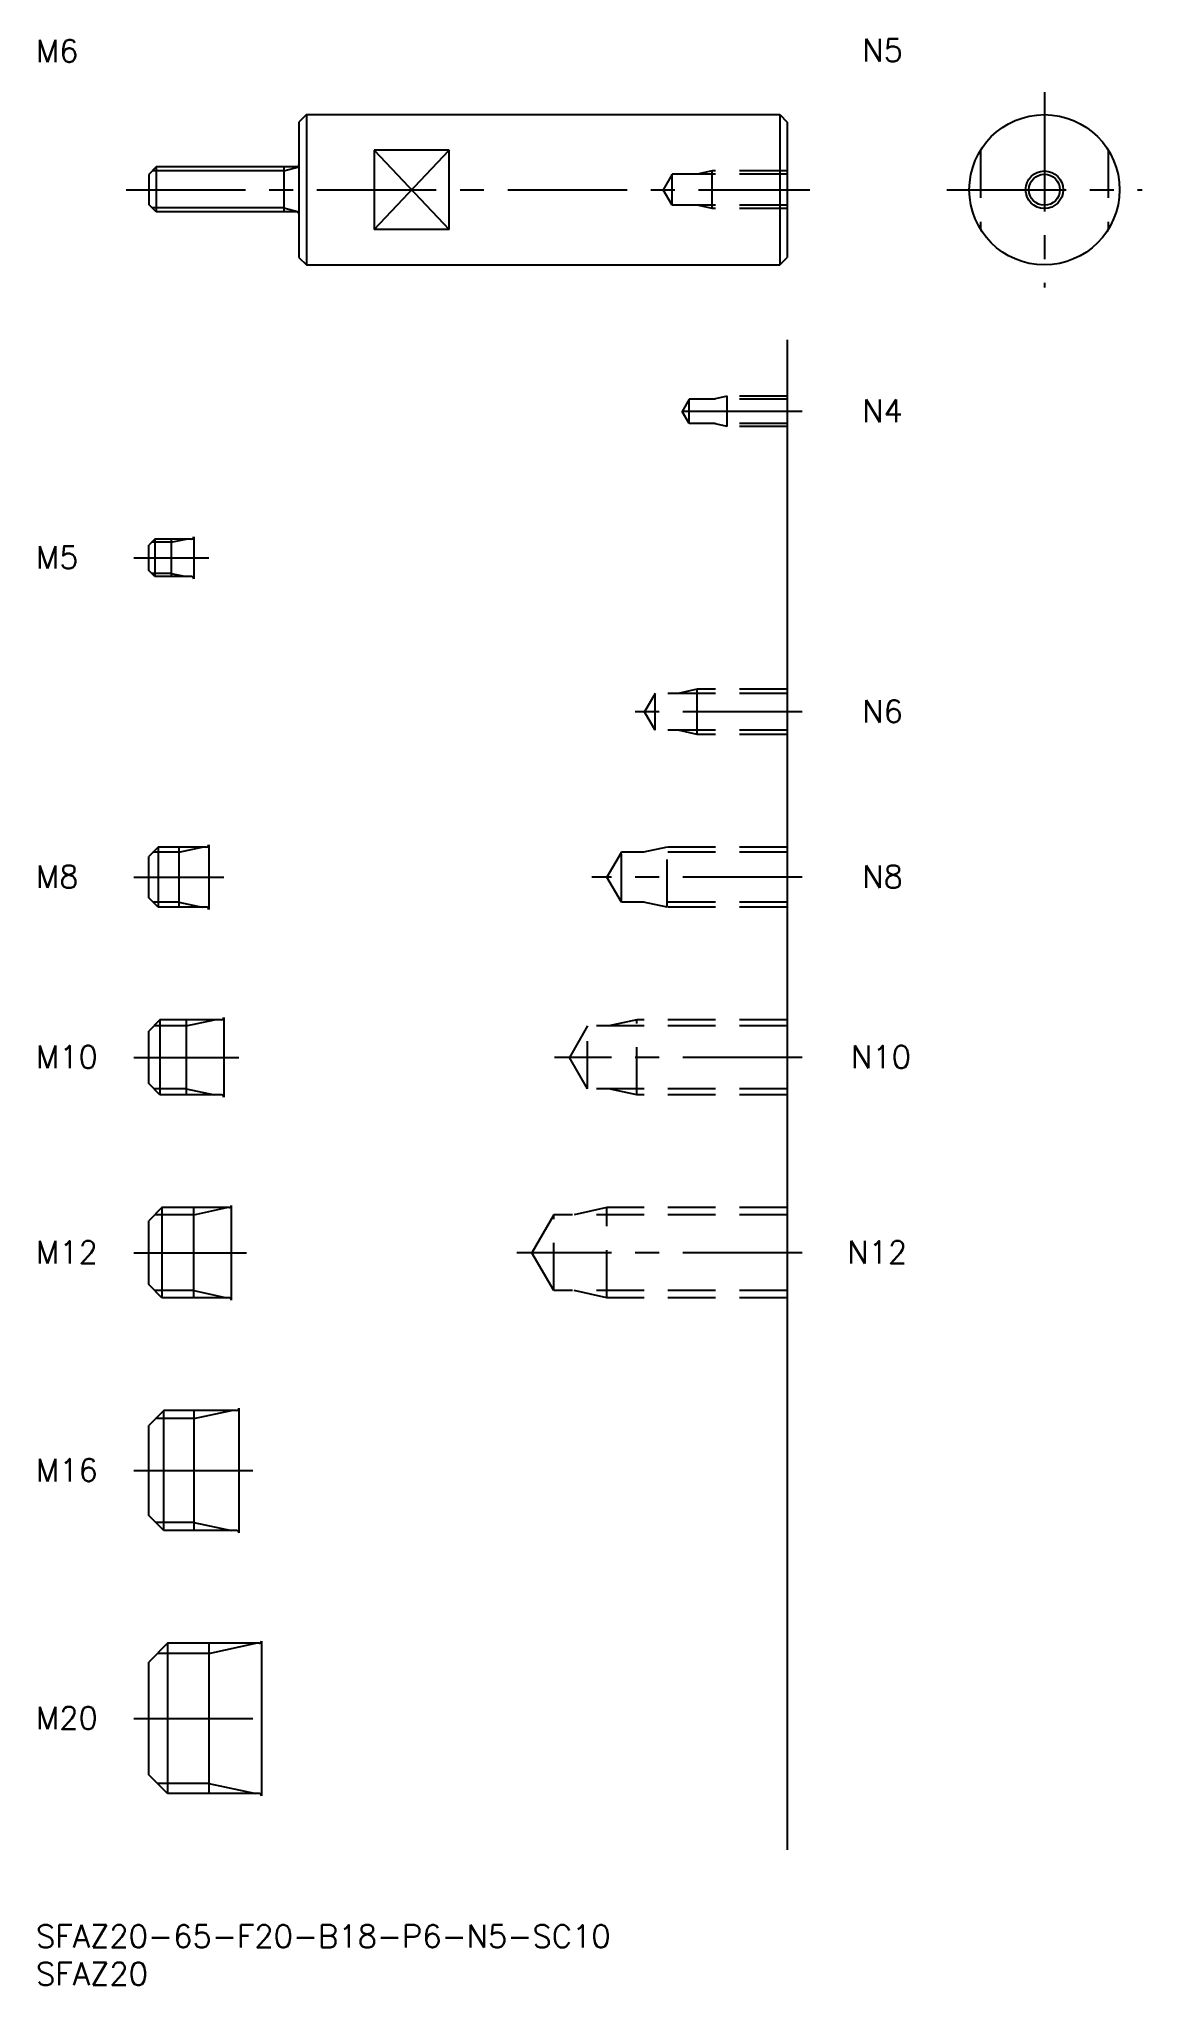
# Model space of a CAD drawing. Extents: x 0 to 147, y -8 to 251.
import ezdxf

# ---------------------------------------------------------------- set-up
doc = ezdxf.new("R2010")
doc.units = 0
doc.header["$LTSCALE"] = 0.5
doc.linetypes.add('CENTER', pattern=[50.8, 31.75, -6.35, 6.35, -6.35])
doc.linetypes.add('DASHED', pattern=[19.05, 12.7, -6.35])
for name, color, linetype in [('MSM_CENTER', 1, 'CENTER'), ('MSM_CONTINUOUS', 7, 'CONTINUOUS'), ('MSM_DASHED', 4, 'DASHED'), ('MSM_NARROW', 5, 'CONTINUOUS'), ('MSM_PART_NUMBER', 7, 'CONTINUOUS')]:
    doc.layers.add(name, color=color, linetype=linetype)
doc.styles.get("Standard").update_dxf_attribs({"font": 'txt.shx', "height": 1, "bigfont": 'bigfont.shx'})

# ---------------------------------------------------------------- blocks, each defined once
blk = doc.blocks.new('*U16')
at = {"layer": 'MSM_PART_NUMBER'}
blk.add_text('SFAZ20-65-F20-B18-P6-N5-SC10', height=3, dxfattribs=at).set_placement((0, -3))
blk = doc.blocks.new('*U17')
at = {"layer": 'MSM_PART_NUMBER'}
blk.add_text('SFAZ20', height=3, dxfattribs=at).set_placement((0, -8))
blk = doc.blocks.new('*U18')
at = {"layer": 'MSM_PART_NUMBER'}
blk.add_text('M20', height=3, dxfattribs=at).set_placement((0, 26.06))
blk = doc.blocks.new('*U19')
at = {"layer": 'MSM_PART_NUMBER'}
blk.add_text('M16', height=3, dxfattribs=at).set_placement((0, 59.06))
blk = doc.blocks.new('*U20')
at = {"layer": 'MSM_PART_NUMBER'}
blk.add_text('M12', height=3, dxfattribs=at).set_placement((0, 88.06))
blk = doc.blocks.new('*U21')
at = {"layer": 'MSM_PART_NUMBER'}
blk.add_text('M10', height=3, dxfattribs=at).set_placement((0, 114.06))
blk = doc.blocks.new('*U22')
at = {"layer": 'MSM_PART_NUMBER'}
blk.add_text('M8', height=3, dxfattribs=at).set_placement((0, 138.06))
blk = doc.blocks.new('*U23')
at = {"layer": 'MSM_PART_NUMBER'}
blk.add_text('M6', height=3, dxfattribs=at).set_placement((0, 247.98))
blk = doc.blocks.new('*U24')
at = {"layer": 'MSM_PART_NUMBER'}
blk.add_text('M5', height=3, dxfattribs=at).set_placement((0, 180.56))
blk = doc.blocks.new('*U25')
at = {"layer": 'MSM_PART_NUMBER'}
blk.add_text('N12', height=3, dxfattribs=at).set_placement((108, 88.06))
blk = doc.blocks.new('*U26')
at = {"layer": 'MSM_PART_NUMBER'}
blk.add_text('N10', height=3, dxfattribs=at).set_placement((108.5, 114.06))
blk = doc.blocks.new('*U27')
at = {"layer": 'MSM_PART_NUMBER'}
blk.add_text('N8', height=3, dxfattribs=at).set_placement((110, 138.06))
blk = doc.blocks.new('*U28')
at = {"layer": 'MSM_PART_NUMBER'}
blk.add_text('N6', height=3, dxfattribs=at).set_placement((110, 160.06))
blk = doc.blocks.new('*U29')
at = {"layer": 'MSM_PART_NUMBER'}
blk.add_text('N4', height=3, dxfattribs=at).set_placement((110, 200.06))
blk = doc.blocks.new('*U30')
at = {"layer": 'MSM_PART_NUMBER'}
blk.add_text('N5', height=3, dxfattribs=at).set_placement((110, 248.08))

msp = doc.modelspace()

# ---------------------------------------------------------------- linework, layer by layer
at = {"layer": 'MSM_CENTER'}
for p, q in [((134.24, 244), (134.24, 218)), ((12, 231), (103, 231)), ((121.24, 231), (147.24, 231)), ((102, 201.5), (84, 201.5)), ((13, 182), (23, 182)), ((102, 161.5), (79, 161.5)), ((13, 139.5), (25, 139.5)), ((102, 139.5), (74, 139.5)), ((13, 115.5), (27, 115.5)), ((102, 115.5), (69, 115.5)), ((13, 89.5), (28, 89.5)), ((102, 89.5), (64, 89.5)), ((13, 60.5), (29, 60.5)), ((13, 27.5), (32, 27.5))]:
    msp.add_line(p, q, dxfattribs=at)
at = {"layer": 'MSM_CONTINUOUS'}
for p, q in [((36, 241), (35, 240)), ((36, 241), (99, 241)), ((36, 241), (36, 221)), ((99, 241), (99, 221)), ((99, 241), (100, 240)), ((35, 240), (35, 222)), ((100, 240), (100, 222)), ((45, 236.27), (45, 225.73)), ((55, 236.27), (45, 236.27)), ((55, 225.73), (55, 236.27)), ((16, 234.05), (15, 233.05)), ((34.7, 234.05), (16, 234.05)), ((16, 234.05), (16, 228.05)), ((33, 234.05), (33, 228.05)), ((15, 233.05), (15, 229.05)), ((16, 228.05), (15, 229.05)), ((34.7, 228.05), (16, 228.05)), ((55, 225.73), (45, 225.73)), ((35, 222), (36, 221)), ((36, 221), (99, 221)), ((99, 221), (100, 222)), ((100, 211), (100, 10)), ((15.8, 184.5), (15, 183.7)), ((20.7, 184.5), (15.8, 184.5)), ((15.8, 184.5), (15.8, 179.5)), ((18, 184.5), (18, 179.5)), ((21, 184.8), (21, 179.2)), ((15, 180.3), (15, 183.7)), ((15.8, 179.5), (15, 180.3)), ((20.7, 179.5), (15.8, 179.5)), ((16.25, 143.5), (15, 142.25)), ((22.7, 143.5), (16.25, 143.5)), ((16.25, 143.5), (16.25, 135.5)), ((19, 143.5), (19, 135.5)), ((23, 143.8), (23, 135.2)), ((15, 136.75), (15, 142.25)), ((16.25, 135.5), (15, 136.75)), ((22.7, 135.5), (16.25, 135.5)), ((16.5, 120.5), (15, 119)), ((24.7, 120.5), (16.5, 120.5)), ((16.5, 120.5), (16.5, 110.5)), ((20, 120.5), (20, 110.5)), ((25, 120.8), (25, 110.2)), ((15, 112), (15, 119)), ((16.5, 110.5), (15, 112)), ((24.7, 110.5), (16.5, 110.5)), ((16.75, 95.5), (15, 93.75)), ((15, 85.25), (15, 93.75)), ((25.7, 95.5), (16.75, 95.5)), ((16.75, 95.5), (16.75, 83.5)), ((21, 83.5), (21, 95.5)), ((26, 83.2), (26, 95.8)), ((16.75, 83.5), (15, 85.25)), ((25.7, 83.5), (16.75, 83.5)), ((17, 68.5), (15, 66.5)), ((26.7, 68.5), (17, 68.5)), ((17, 52.5), (17, 68.5)), ((21, 68.5), (21, 52.5)), ((27, 68.8), (27, 52.2)), ((15, 54.5), (15, 66.5)), ((17, 52.5), (15, 54.5)), ((26.7, 52.5), (17, 52.5)), ((17.5, 37.5), (15, 35)), ((29.7, 37.5), (17.5, 37.5)), ((17.5, 37.5), (17.5, 17.5)), ((23, 37.5), (23, 17.5)), ((30, 37.8), (30, 17.2)), ((15, 20), (15, 35)), ((17.5, 17.5), (15, 20)), ((29.7, 17.5), (17.5, 17.5))]:
    msp.add_line(p, q, dxfattribs=at)
for radius in [10, 2.07]:
    msp.add_circle((134.24, 231), radius, dxfattribs=at)
for centre, start, end in [((34.7, 234.35), 270, 0), ((34.7, 227.75), 0, 90), ((20.7, 184.8), 270, 0), ((20.7, 179.2), 0, 90), ((22.7, 143.8), 270, 0), ((22.7, 135.2), 0, 90), ((24.7, 120.8), 270, 0), ((24.7, 110.2), 0, 90), ((25.7, 95.8), 270, 0), ((25.7, 83.2), 0, 90), ((26.7, 68.8), 270, 0), ((26.7, 52.2), 0, 90), ((29.7, 37.8), 270, 0), ((29.7, 17.2), 0, 90)]:
    msp.add_arc(centre, 0.3, start, end, dxfattribs=at)
at = {"layer": 'MSM_DASHED'}
for p, q in [((125.74, 236.27), (125.74, 225.73)), ((142.74, 236.27), (142.74, 225.73)), ((90, 233.5), (88, 233.07)), ((100, 233.5), (90, 233.5)), ((90, 228.5), (90, 233.5)), ((84.69, 233.07), (83.5, 231)), ((84.69, 228.93), (83.5, 231)), ((100, 233.07), (84.69, 233.07)), ((84.69, 228.93), (84.69, 233.07)), ((100, 228.93), (84.69, 228.93)), ((90, 228.5), (88, 228.93)), ((100, 228.5), (90, 228.5)), ((86.94, 203.12), (86, 201.5)), ((100, 203.12), (86.94, 203.12)), ((86.94, 199.88), (86.94, 203.12)), ((92, 203.5), (90.25, 203.12)), ((100, 203.5), (92, 203.5)), ((92, 199.5), (92, 203.5)), ((86.94, 199.88), (86, 201.5)), ((100, 199.88), (86.94, 199.88)), ((92, 199.5), (90.25, 199.88)), ((100, 199.5), (92, 199.5)), ((82.42, 163.96), (81, 161.5)), ((100, 163.96), (82.42, 163.96)), ((82.42, 159.04), (82.42, 163.96)), ((88, 164.5), (85.5, 163.96)), ((100, 164.5), (88, 164.5)), ((88, 158.5), (88, 164.5)), ((82.42, 159.04), (81, 161.5)), ((100, 159.04), (82.42, 159.04)), ((88, 158.5), (85.5, 159.04)), ((100, 158.5), (88, 158.5)), ((77.92, 142.82), (76, 139.5)), ((77.92, 136.18), (77.92, 142.82)), ((100, 142.82), (77.92, 142.82)), ((84, 143.5), (80.87, 142.82)), ((84, 135.5), (84, 143.5)), ((100, 143.5), (84, 143.5)), ((77.92, 136.18), (76, 139.5)), ((100, 136.18), (77.92, 136.18)), ((84, 135.5), (80.87, 136.18)), ((100, 135.5), (84, 135.5)), ((73.42, 119.69), (71, 115.5)), ((73.42, 111.31), (73.42, 119.69)), ((100, 119.69), (73.42, 119.69)), ((80, 120.5), (76.25, 119.69)), ((80, 110.5), (80, 120.5)), ((100, 120.5), (80, 120.5)), ((73.42, 111.31), (71, 115.5)), ((100, 111.31), (73.42, 111.31)), ((80, 110.5), (76.25, 111.31)), ((100, 110.5), (80, 110.5)), ((68.92, 94.55), (66, 89.5)), ((68.92, 84.45), (68.92, 94.55)), ((100, 94.55), (68.92, 94.55)), ((76, 95.5), (71.62, 94.55)), ((76, 83.5), (76, 95.5)), ((100, 95.5), (76, 95.5)), ((68.92, 84.45), (66, 89.5)), ((100, 84.45), (68.92, 84.45)), ((76, 83.5), (71.62, 84.45)), ((100, 83.5), (76, 83.5))]:
    msp.add_line(p, q, dxfattribs=at)
at = {"layer": 'MSM_NARROW'}
for p, q in [((45, 225.73), (55, 236.27)), ((45, 236.27), (55, 225.73)), ((33, 233.5), (15.46, 233.5)), ((33, 233.5), (35, 234.05)), ((33, 228.59), (15.46, 228.59)), ((33, 228.59), (35, 228.05)), ((18, 184.07), (15.37, 184.07)), ((18, 184.07), (20, 184.5)), ((18, 179.93), (15.37, 179.93)), ((18, 179.93), (20, 179.5)), ((19, 142.82), (15.57, 142.82)), ((19, 142.82), (22.12, 143.5)), ((19, 136.18), (15.57, 136.18)), ((19, 136.18), (22.12, 135.5)), ((20, 119.69), (15.69, 119.69)), ((20, 119.69), (23.75, 120.5)), ((20, 111.31), (15.69, 111.31)), ((20, 111.31), (23.75, 110.5)), ((21, 94.55), (15.8, 94.55)), ((21, 94.55), (25.38, 95.5)), ((21, 84.45), (15.8, 84.45)), ((21, 84.45), (25.38, 83.5)), ((21, 67.42), (15.92, 67.42)), ((21, 67.42), (26, 68.5)), ((21, 53.58), (15.92, 53.58)), ((21, 53.58), (26, 52.5)), ((23, 36.15), (29.25, 37.5)), ((23, 36.15), (16.15, 36.15)), ((23, 18.85), (16.15, 18.85)), ((23, 18.85), (29.25, 17.5))]:
    msp.add_line(p, q, dxfattribs=at)
msp.add_circle((134.24, 231), 2.5, dxfattribs=at)

# ---------------------------------------------------------------- block references
at = {"layer": 'MSM_CONTINUOUS'}
for name in ['*U23', '*U30', '*U29', '*U24', '*U28', '*U22', '*U27', '*U21', '*U26', '*U20', '*U25', '*U19', '*U18', '*U16', '*U17']:
    msp.add_blockref(name, (0, 0), dxfattribs=at)

doc.saveas('drawing.dxf')
